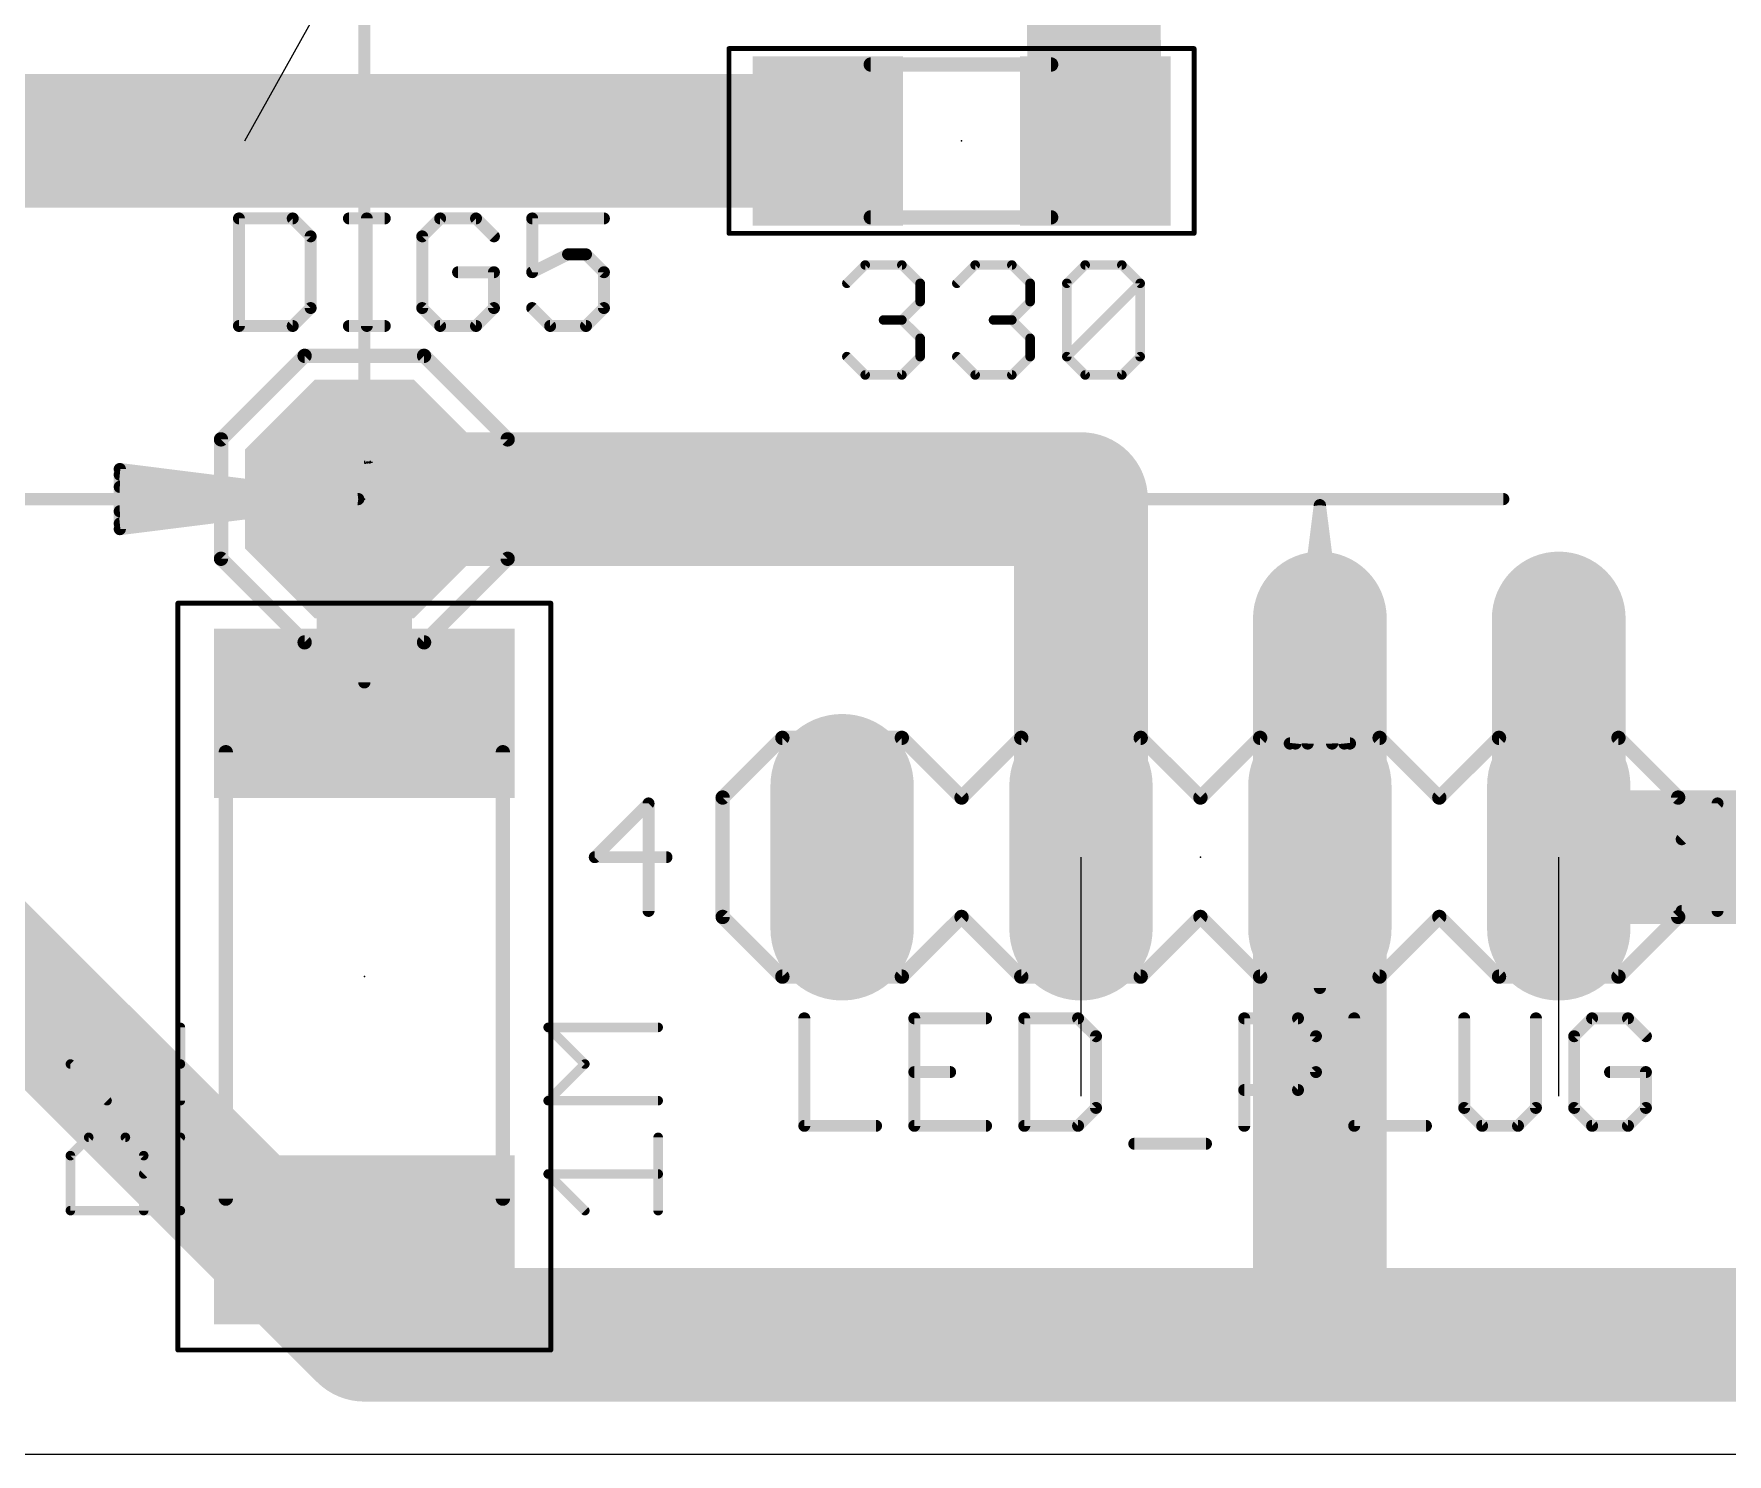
# Model space of a CAD drawing. Extents: x 33.6 to 100.8, y -0.7 to 30.2.
# Drawn here: x 66.34 to 84.34, y 0 to 15.11 of the extents above; entities that cross this region are included whole.
import ezdxf

# ---------------------------------------------------------------- set-up
doc = ezdxf.new("R2010")
doc.units = 0
for name, color, linetype in [('1', 14, 'CONTINUOUS'), ('16', 174, 'CONTINUOUS'), ('17', 94, 'CONTINUOUS'), ('19', 54, 'CONTINUOUS'), ('20', 178, 'CONTINUOUS'), ('21', 250, 'CONTINUOUS'), ('23', 178, 'CONTINUOUS'), ('25', 250, 'CONTINUOUS'), ('27', 250, 'CONTINUOUS'), ('39', 14, 'CONTINUOUS'), ('51', 250, 'CONTINUOUS')]:
    doc.layers.add(name, color=color, linetype=linetype)

# ---------------------------------------------------------------- blocks, each defined once
blk = doc.blocks.new('OCTAGONP')
at = {"const_width": 0.5}
blk.add_lwpolyline([(-0.25, -0.1036), (-0.25, 0.1036), (-0.1036, 0.25), (0.1036, 0.25), (0.25, 0.1036), (0.25, -0.1036), (0.1036, -0.25), (-0.1036, -0.25), (-0.25, -0.1036), (-0.25, 0.1036)], dxfattribs=at)
blk = doc.blocks.new('RECT')
blk.add_solid([(-0.5, -0.5), (0.5, -0.5), (-0.5, 0.5), (0.5, 0.5)])
blk = doc.blocks.new('LONGP100')
at = {"const_width": 1}
blk.add_lwpolyline([(-0.5, 0), (0.5, 0)], dxfattribs=at)
at = {"const_width": 0.5}
for points in [[(-0.5, 0.25, 1), (-0.5, -0.25)], [(0.5, -0.25, 1), (0.5, 0.25)]]:
    blk.add_lwpolyline(points, format="xyb", dxfattribs=at)

msp = doc.modelspace()

# ---------------------------------------------------------------- linework, layer by layer
at = {"layer": '1'}
for points, const_width in [([(77.47, 25.4), (77.622, 13.97)], 1.4224), ([(69.85, 16.51), (69.85, 8.21)], 0.13), ([(64.77, 13.97), (74.778, 13.97)], 1.4224), ([(77.47, 10.16), (69.85, 10.16)], 1.4224), ([(77.47, 6.35), (77.47, 10.16)], 1.4224), ([(69.85, 10.16), (69.85, 7.88)], 1.016), ([(69.785, 10.16), (67.25, 10.4792)], 0.13), ([(67.25, 10.4792), (67.25, 9.8408)], 0.13), ([(69.785, 10.16), (67.25, 10.42)], 0.13), ([(69.785, 10.16), (67.25, 10.29)], 0.13), ([(36.895, 10.16), (69.785, 10.16)], 0.13), ([(67.25, 9.8408), (69.785, 10.16)], 0.13), ([(67.25, 10.03), (69.785, 10.16)], 0.13), ([(67.25, 9.9), (69.785, 10.16)], 0.13), ([(80.01, 6.35), (80.01, 8.89)], 1.4224), ([(82.55, 6.35), (82.55, 8.89)], 1.4224), ([(64.77, 6.35), (69.85, 1.27)], 1.4224), ([(80.01, 6.35), (80.01, 1.27)], 1.4224), ([(85.09, 6.35), (82.55, 6.35)], 1.4224), ([(69.85, 2.28), (69.85, 1.27)], 1.4224), ([(69.85, 1.27), (80.01, 1.27)], 1.4224), ([(80.01, 1.27), (96.52, 1.27)], 1.4224)]:
    msp.add_lwpolyline(points, dxfattribs=dict(at, const_width=const_width))
for points, const_width in [([(74.778, 13.6144, 1), (74.778, 14.3256)], 0.7112), ([(77.2664, 13.9653, 1), (77.9776, 13.9747)], 0.7112), ([(69.85, 10.5156, 1), (69.85, 9.8044)], 0.7112), ([(77.8256, 10.16, 1), (77.1144, 10.16)], 0.7112), ([(77.47, 9.8044, 1), (77.47, 10.5156)], 0.7112), ([(70.104, 10.16, 1), (69.596, 10.16)], 0.508), ([(67.2541, 10.5115, 1), (67.2459, 10.447)], 0.065), ([(67.2825, 10.4792, 1), (67.2175, 10.4792)], 0.065), ([(67.2533, 10.4523, 1), (67.2467, 10.3877)], 0.065), ([(67.2517, 10.3225, 1), (67.2483, 10.2575)], 0.065), ([(67.2483, 10.0625, 1), (67.2517, 9.9975)], 0.065), ([(69.7891, 10.1278, 1), (69.7809, 10.1922)], 0.065), ([(69.7809, 10.1278, 1), (69.7891, 10.1922)], 0.065), ([(69.7883, 10.1277, 1), (69.7817, 10.1923)], 0.065), ([(69.7817, 10.1277, 1), (69.7883, 10.1923)], 0.065), ([(69.7833, 10.1275, 1), (69.7867, 10.1925)], 0.065), ([(69.7867, 10.1275, 1), (69.7833, 10.1925)], 0.065), ([(69.785, 10.1275, 1), (69.785, 10.1925)], 0.065), ([(67.2467, 9.9323, 1), (67.2533, 9.8677)], 0.065), ([(67.2459, 9.873, 1), (67.2541, 9.8085)], 0.065), ([(67.2175, 9.8408, 1), (67.2825, 9.8408)], 0.065), ([(80.3656, 8.89, 1), (79.6544, 8.89)], 0.7112), ([(82.9056, 8.89, 1), (82.1944, 8.89)], 0.7112), ([(69.596, 7.88, 1), (70.104, 7.88)], 0.508), ([(69.8175, 8.21, 1), (69.8825, 8.21)], 0.065), ([(80.3656, 6.35, 1), (79.6544, 6.35)], 0.7112), ([(82.55, 6.7056, 1), (82.55, 5.9944)], 0.7112), ([(77.1144, 6.35, 1), (77.8256, 6.35)], 0.7112), ([(79.6544, 6.35, 1), (80.3656, 6.35)], 0.7112), ([(82.1944, 6.35, 1), (82.9056, 6.35)], 0.7112), ([(70.2056, 2.28, 1), (69.4944, 2.28)], 0.7112), ([(69.85, 1.6256, 1), (69.85, 0.9144)], 0.7112), ([(80.01, 1.6256, 1), (80.01, 0.9144)], 0.7112), ([(80.01, 0.9144, 1), (80.01, 1.6256)], 0.7112), ([(69.5986, 1.0186, 1), (70.1014, 1.5214)], 0.7112), ([(69.4944, 1.27, 1), (70.2056, 1.27)], 0.7112), ([(79.6544, 1.27, 1), (80.3656, 1.27)], 0.7112)]:
    msp.add_lwpolyline(points, format="xyb", dxfattribs=dict(at, const_width=const_width))
at = {"layer": '16', "const_width": 0.13}
for points in [[(36.83, 10.16), (81.96, 10.16)], [(80.01, 10.095), (79.6908, 7.56)], [(80.01, 10.095), (79.75, 7.56)], [(80.01, 10.095), (79.88, 7.56)], [(80.01, 10.095), (80.01, 4.96)], [(80.3292, 7.56), (80.01, 10.095)], [(80.14, 7.56), (80.01, 10.095)], [(80.27, 7.56), (80.01, 10.095)], [(79.6908, 7.56), (80.3292, 7.56)]]:
    msp.add_lwpolyline(points, dxfattribs=at)
at = {"layer": '16', "const_width": 0.065}
for points in [[(80.0425, 10.095, 1), (79.9775, 10.095)], [(80.0422, 10.0991, 1), (79.9778, 10.0909)], [(80.0425, 10.0933, 1), (79.9775, 10.0967)], [(80.0425, 10.0967, 1), (79.9775, 10.0933)], [(80.0423, 10.0983, 1), (79.9777, 10.0917)], [(80.0423, 10.0917, 1), (79.9777, 10.0983)], [(80.0422, 10.0909, 1), (79.9778, 10.0991)], [(81.96, 10.1275, 1), (81.96, 10.1925)], [(79.6585, 7.5641, 1), (79.723, 7.5559)], [(79.6908, 7.5925, 1), (79.6908, 7.5275)], [(79.7177, 7.5633, 1), (79.7823, 7.5567)], [(79.8475, 7.5617, 1), (79.9125, 7.5583)], [(80.1075, 7.5583, 1), (80.1725, 7.5617)], [(80.2377, 7.5567, 1), (80.3023, 7.5633)], [(80.297, 7.5559, 1), (80.3615, 7.5641)], [(80.3292, 7.5275, 1), (80.3292, 7.5925)], [(79.9775, 4.96, 1), (80.0425, 4.96)]]:
    msp.add_lwpolyline(points, format="xyb", dxfattribs=at)
at = {"layer": '19'}
for p, q in [((68.58, 13.97), (74.93, 25.4)), ((77.47, 6.35), (77.47, 3.81)), ((82.55, 3.81), (82.55, 6.35))]:
    msp.add_line(p, q, dxfattribs=at)
at = {"layer": '20'}
msp.add_line((34.29, 0), (100, 0), dxfattribs=at)
at = {"layer": '21'}
for points, const_width in [([(68.326, 10.795), (69.215, 11.684)], 0.1524), ([(69.215, 11.684), (70.485, 11.684)], 0.1524), ([(70.485, 11.684), (71.374, 10.795)], 0.1524), ([(68.326, 10.795), (68.326, 9.525)], 0.1524), ([(71.374, 10.795), (71.374, 9.525)], 0.1524), ([(69.215, 8.636), (68.326, 9.525)], 0.1524), ([(70.485, 8.636), (71.374, 9.525)], 0.1524), ([(70.485, 8.636), (69.215, 8.636)], 0.1524), ([(73.66, 6.985), (74.295, 7.62)], 0.1524), ([(74.295, 7.62), (75.565, 7.62)], 0.1524), ([(76.2, 6.985), (75.565, 7.62)], 0.1524), ([(76.2, 6.985), (76.835, 7.62)], 0.1524), ([(76.835, 7.62), (78.105, 7.62)], 0.1524), ([(78.105, 7.62), (78.74, 6.985)], 0.1524), ([(78.74, 6.985), (79.375, 7.62)], 0.1524), ([(79.375, 7.62), (80.645, 7.62)], 0.1524), ([(80.645, 7.62), (81.28, 6.985)], 0.1524), ([(81.28, 6.985), (81.915, 7.62)], 0.1524), ([(81.915, 7.62), (83.185, 7.62)], 0.1524), ([(83.82, 6.985), (83.185, 7.62)], 0.1524), ([(73.66, 5.715), (73.66, 6.985)], 0.1524), ([(83.82, 5.715), (83.82, 6.985)], 0.1524), ([(72.8721, 6.9225), (72.3001, 6.3505)], 0.127), ([(72.8721, 5.7785), (72.8721, 6.9225)], 0.127), ([(83.8571, 6.5412), (84.2384, 6.9225)], 0.127), ([(84.2384, 6.9225), (84.2384, 5.7785)], 0.127), ([(72.3001, 6.3505), (73.0628, 6.3505)], 0.127), ([(74.295, 5.08), (73.66, 5.715)], 0.1524), ([(75.565, 5.08), (76.2, 5.715)], 0.1524), ([(76.835, 5.08), (76.2, 5.715)], 0.1524), ([(78.74, 5.715), (78.105, 5.08)], 0.1524), ([(79.375, 5.08), (78.74, 5.715)], 0.1524), ([(81.28, 5.715), (80.645, 5.08)], 0.1524), ([(81.915, 5.08), (81.28, 5.715)], 0.1524), ([(83.185, 5.08), (83.82, 5.715)], 0.1524), ([(83.8571, 5.7785), (84.6198, 5.7785)], 0.127), ([(75.565, 5.08), (74.295, 5.08)], 0.1524), ([(78.105, 5.08), (76.835, 5.08)], 0.1524), ([(80.645, 5.08), (79.375, 5.08)], 0.1524), ([(83.185, 5.08), (81.915, 5.08)], 0.1524)]:
    msp.add_lwpolyline(points, dxfattribs=dict(at, const_width=const_width))
for points, const_width in [([(69.215, 11.7221, 1), (69.215, 11.6459)], 0.0762), ([(69.2419, 11.6571, 1), (69.1881, 11.7109)], 0.0762), ([(70.5119, 11.7109, 1), (70.4581, 11.6571)], 0.0762), ([(70.485, 11.6459, 1), (70.485, 11.7221)], 0.0762), ([(68.3641, 10.795, 1), (68.2879, 10.795)], 0.0762), ([(68.2991, 10.8219, 1), (68.3529, 10.7681)], 0.0762), ([(71.4121, 10.795, 1), (71.3359, 10.795)], 0.0762), ([(71.3471, 10.7681, 1), (71.4009, 10.8219)], 0.0762), ([(68.2879, 9.525, 1), (68.3641, 9.525)], 0.0762), ([(68.3529, 9.5519, 1), (68.2991, 9.4981)], 0.0762), ([(71.3359, 9.525, 1), (71.4121, 9.525)], 0.0762), ([(71.4009, 9.4981, 1), (71.3471, 9.5519)], 0.0762), ([(69.215, 8.6741, 1), (69.215, 8.5979)], 0.0762), ([(69.1881, 8.6091, 1), (69.2419, 8.6629)], 0.0762), ([(70.4581, 8.6629, 1), (70.5119, 8.6091)], 0.0762), ([(70.485, 8.5979, 1), (70.485, 8.6741)], 0.0762), ([(74.295, 7.6581, 1), (74.295, 7.5819)], 0.0762), ([(74.3219, 7.5931, 1), (74.2681, 7.6469)], 0.0762), ([(75.5919, 7.6469, 1), (75.5381, 7.5931)], 0.0762), ([(75.565, 7.5819, 1), (75.565, 7.6581)], 0.0762), ([(76.835, 7.6581, 1), (76.835, 7.5819)], 0.0762), ([(76.8619, 7.5931, 1), (76.8081, 7.6469)], 0.0762), ([(78.1319, 7.6469, 1), (78.0781, 7.5931)], 0.0762), ([(78.105, 7.5819, 1), (78.105, 7.6581)], 0.0762), ([(79.375, 7.6581, 1), (79.375, 7.5819)], 0.0762), ([(79.4019, 7.5931, 1), (79.3481, 7.6469)], 0.0762), ([(80.6719, 7.6469, 1), (80.6181, 7.5931)], 0.0762), ([(80.645, 7.5819, 1), (80.645, 7.6581)], 0.0762), ([(81.915, 7.6581, 1), (81.915, 7.5819)], 0.0762), ([(81.9419, 7.5931, 1), (81.8881, 7.6469)], 0.0762), ([(83.2119, 7.6469, 1), (83.1581, 7.5931)], 0.0762), ([(83.185, 7.5819, 1), (83.185, 7.6581)], 0.0762), ([(73.6981, 6.985, 1), (73.6219, 6.985)], 0.0762), ([(73.6331, 7.0119, 1), (73.6869, 6.9581)], 0.0762), ([(76.1731, 7.0119, 1), (76.2269, 6.9581)], 0.0762), ([(76.1731, 6.9581, 1), (76.2269, 7.0119)], 0.0762), ([(78.7131, 7.0119, 1), (78.7669, 6.9581)], 0.0762), ([(78.7131, 6.9581, 1), (78.7669, 7.0119)], 0.0762), ([(81.2531, 7.0119, 1), (81.3069, 6.9581)], 0.0762), ([(81.2531, 6.9581, 1), (81.3069, 7.0119)], 0.0762), ([(83.8581, 6.985, 1), (83.7819, 6.985)], 0.0762), ([(83.7931, 6.9581, 1), (83.8469, 7.0119)], 0.0762), ([(72.9038, 6.9225, 1), (72.8403, 6.9225)], 0.0635), ([(72.8945, 6.9, 1), (72.8496, 6.9449)], 0.0635), ([(84.2702, 6.9225, 1), (84.2067, 6.9225)], 0.0635), ([(84.2609, 6.9, 1), (84.216, 6.9449)], 0.0635), ([(83.8347, 6.5636, 1), (83.8796, 6.5187)], 0.0635), ([(72.3001, 6.3822, 1), (72.3001, 6.3187)], 0.0635), ([(72.2777, 6.3729, 1), (72.3226, 6.328)], 0.0635), ([(73.0628, 6.3187, 1), (73.0628, 6.3822)], 0.0635), ([(72.8403, 5.7785, 1), (72.9038, 5.7785)], 0.0635), ([(73.6869, 5.7419, 1), (73.6331, 5.6881)], 0.0762), ([(76.2269, 5.7419, 1), (76.1731, 5.6881)], 0.0762), ([(76.2269, 5.6881, 1), (76.1731, 5.7419)], 0.0762), ([(78.7669, 5.7419, 1), (78.7131, 5.6881)], 0.0762), ([(78.7669, 5.6881, 1), (78.7131, 5.7419)], 0.0762), ([(81.3069, 5.7419, 1), (81.2531, 5.6881)], 0.0762), ([(81.3069, 5.6881, 1), (81.2531, 5.7419)], 0.0762), ([(83.8469, 5.6881, 1), (83.7931, 5.7419)], 0.0762), ([(83.8571, 5.8102, 1), (83.8571, 5.7468)], 0.0635), ([(84.2067, 5.7785, 1), (84.2702, 5.7785)], 0.0635), ([(73.6219, 5.715, 1), (73.6981, 5.715)], 0.0762), ([(83.7819, 5.715, 1), (83.8581, 5.715)], 0.0762), ([(74.295, 5.1181, 1), (74.295, 5.0419)], 0.0762), ([(74.2681, 5.0531, 1), (74.3219, 5.1069)], 0.0762), ([(75.5381, 5.1069, 1), (75.5919, 5.0531)], 0.0762), ([(75.565, 5.0419, 1), (75.565, 5.1181)], 0.0762), ([(76.835, 5.1181, 1), (76.835, 5.0419)], 0.0762), ([(76.8081, 5.0531, 1), (76.8619, 5.1069)], 0.0762), ([(78.0781, 5.1069, 1), (78.1319, 5.0531)], 0.0762), ([(78.105, 5.0419, 1), (78.105, 5.1181)], 0.0762), ([(79.375, 5.1181, 1), (79.375, 5.0419)], 0.0762), ([(79.3481, 5.0531, 1), (79.4019, 5.1069)], 0.0762), ([(80.6181, 5.1069, 1), (80.6719, 5.0531)], 0.0762), ([(80.645, 5.0419, 1), (80.645, 5.1181)], 0.0762), ([(81.915, 5.1181, 1), (81.915, 5.0419)], 0.0762), ([(81.8881, 5.0531, 1), (81.9419, 5.1069)], 0.0762), ([(83.1581, 5.1069, 1), (83.2119, 5.0531)], 0.0762), ([(83.185, 5.0419, 1), (83.185, 5.1181)], 0.0762)]:
    msp.add_lwpolyline(points, format="xyb", dxfattribs=dict(at, const_width=const_width))
at = {"layer": '23'}
for p in [(76.2, 13.97), (69.85, 10.16), (78.74, 6.35), (69.85, 5.08)]:
    msp.add_point(p, dxfattribs=at)
at = {"layer": '25'}
for points, const_width in [([(68.5165, 13.1455), (68.5165, 12.0015)], 0.127), ([(69.0885, 13.1455), (68.5165, 13.1455)], 0.127), ([(69.2792, 12.9548), (69.0885, 13.1455)], 0.127), ([(69.6859, 13.1455), (70.0672, 13.1455)], 0.127), ([(69.8766, 12.0015), (69.8766, 13.1455)], 0.127), ([(70.6562, 13.1455), (70.4655, 12.9548)], 0.127), ([(71.0375, 13.1455), (70.6562, 13.1455)], 0.127), ([(71.2281, 12.9548), (71.0375, 13.1455)], 0.127), ([(72.3975, 13.1455), (71.6349, 13.1455)], 0.127), ([(71.6349, 13.1455), (71.6349, 12.5735)], 0.127), ([(69.2792, 12.1922), (69.2792, 12.9548)], 0.127), ([(70.4655, 12.9548), (70.4655, 12.1922)], 0.127), ([(71.6349, 12.5735), (72.0162, 12.7642)], 0.127), ([(72.0162, 12.7642), (72.2069, 12.7642)], 0.127), ([(72.2069, 12.7642), (72.3975, 12.5735)], 0.127), ([(71.2281, 12.5735), (70.8468, 12.5735)], 0.127), ([(71.2281, 12.1922), (71.2281, 12.5735)], 0.127), ([(72.3975, 12.5735), (72.3975, 12.1922)], 0.127), ([(69.0885, 12.0015), (69.2792, 12.1922)], 0.127), ([(70.4655, 12.1922), (70.6562, 12.0015)], 0.127), ([(71.0375, 12.0015), (71.2281, 12.1922)], 0.127), ([(71.8256, 12.0015), (71.6349, 12.1922)], 0.127), ([(72.3975, 12.1922), (72.2069, 12.0015)], 0.127), ([(68.5165, 12.0015), (69.0885, 12.0015)], 0.127), ([(69.6859, 12.0015), (70.0672, 12.0015)], 0.127), ([(70.6562, 12.0015), (71.0375, 12.0015)], 0.127), ([(72.2069, 12.0015), (71.8256, 12.0015)], 0.127), ([(74.5283, 4.6365), (74.5283, 3.4925)], 0.127), ([(76.4604, 4.6365), (75.6977, 4.6365)], 0.127), ([(75.6977, 4.6365), (75.6977, 3.4925)], 0.127), ([(76.8671, 4.6365), (76.8671, 3.4925)], 0.127), ([(77.4391, 4.6365), (76.8671, 4.6365)], 0.127), ([(77.6298, 4.4458), (77.4391, 4.6365)], 0.127), ([(79.2059, 3.4925), (79.2059, 4.6365)], 0.127), ([(79.2059, 4.6365), (79.7779, 4.6365)], 0.127), ([(79.7779, 4.6365), (79.9685, 4.4458)], 0.127), ([(80.3753, 4.6365), (80.3753, 3.4925)], 0.127), ([(81.5447, 4.6365), (81.5447, 3.6832)], 0.127), ([(82.3073, 3.6832), (82.3073, 4.6365)], 0.127), ([(82.9047, 4.6365), (82.7141, 4.4458)], 0.127), ([(83.2861, 4.6365), (82.9047, 4.6365)], 0.127), ([(83.4767, 4.4458), (83.2861, 4.6365)], 0.127), ([(67.8942, 3.7602), (67.8942, 4.5398)], 0.1016), ([(77.6298, 3.6832), (77.6298, 4.4458)], 0.127), ([(79.9685, 4.4458), (79.9685, 4.0645)], 0.127), ([(82.7141, 4.4458), (82.7141, 3.6832)], 0.127), ([(67.1146, 3.7602), (66.7248, 4.15)], 0.1016), ([(66.7248, 4.15), (67.8942, 4.15)], 0.1016), ([(75.6977, 4.0645), (76.079, 4.0645)], 0.127), ([(79.9685, 4.0645), (79.7779, 3.8738)], 0.127), ([(83.4767, 4.0645), (83.0954, 4.0645)], 0.127), ([(83.4767, 3.6832), (83.4767, 4.0645)], 0.127), ([(79.7779, 3.8738), (79.2059, 3.8738)], 0.127), ([(77.4391, 3.4925), (77.6298, 3.6832)], 0.127), ([(81.5447, 3.6832), (81.7353, 3.4925)], 0.127), ([(82.1167, 3.4925), (82.3073, 3.6832)], 0.127), ([(82.7141, 3.6832), (82.9047, 3.4925)], 0.127), ([(83.2861, 3.4925), (83.4767, 3.6832)], 0.127), ([(66.7248, 3.1755), (66.9197, 3.3704)], 0.1016), ([(66.9197, 3.3704), (67.3095, 3.3704)], 0.1016), ([(67.3095, 3.3704), (67.5044, 3.1755)], 0.1016), ([(67.5044, 2.9806), (67.8942, 3.3704)], 0.1016), ([(74.5283, 3.4925), (75.291, 3.4925)], 0.127), ([(75.6977, 3.4925), (76.4604, 3.4925)], 0.127), ([(76.8671, 3.4925), (77.4391, 3.4925)], 0.127), ([(80.3753, 3.4925), (81.1379, 3.4925)], 0.127), ([(81.7353, 3.4925), (82.1167, 3.4925)], 0.127), ([(82.9047, 3.4925), (83.2861, 3.4925)], 0.127), ([(78.0365, 3.3018), (78.7991, 3.3018)], 0.127), ([(66.7248, 2.5908), (66.7248, 3.1755)], 0.1016), ([(67.5044, 3.1755), (67.5044, 2.5908)], 0.1016), ([(67.8942, 2.5908), (66.7248, 2.5908)], 0.1016)]:
    msp.add_lwpolyline(points, dxfattribs=dict(at, const_width=const_width))
for points, const_width in [([(68.5165, 13.1772, 1), (68.5165, 13.1137)], 0.0635), ([(68.5483, 13.1455, 1), (68.4848, 13.1455)], 0.0635), ([(69.1109, 13.1679, 1), (69.066, 13.123)], 0.0635), ([(69.0885, 13.1137, 1), (69.0885, 13.1772)], 0.0635), ([(69.6859, 13.1772, 1), (69.6859, 13.1137)], 0.0635), ([(69.9083, 13.1455, 1), (69.8448, 13.1455)], 0.0635), ([(70.0672, 13.1137, 1), (70.0672, 13.1772)], 0.0635), ([(70.6562, 13.1772, 1), (70.6562, 13.1137)], 0.0635), ([(70.6786, 13.123, 1), (70.6337, 13.1679)], 0.0635), ([(71.0599, 13.1679, 1), (71.015, 13.123)], 0.0635), ([(71.0375, 13.1137, 1), (71.0375, 13.1772)], 0.0635), ([(71.6666, 13.1455, 1), (71.6031, 13.1455)], 0.0635), ([(71.6349, 13.1772, 1), (71.6349, 13.1137)], 0.0635), ([(72.3975, 13.1137, 1), (72.3975, 13.1772)], 0.0635), ([(69.3109, 12.9548, 1), (69.2474, 12.9548)], 0.0635), ([(69.2567, 12.9324, 1), (69.3016, 12.9773)], 0.0635), ([(70.4972, 12.9548, 1), (70.4337, 12.9548)], 0.0635), ([(70.443, 12.9773, 1), (70.4879, 12.9324)], 0.0635), ([(71.2057, 12.9324, 1), (71.2506, 12.9773)], 0.0635), ([(72.0162, 12.7959, 1), (72.0162, 12.7324)], 0.0635), ([(72.0304, 12.7358, 1), (72.002, 12.7925)], 0.0635), ([(72.2293, 12.7866, 1), (72.1844, 12.7417)], 0.0635), ([(72.2069, 12.7324, 1), (72.2069, 12.7959)], 0.0635), ([(70.8468, 12.6052, 1), (70.8468, 12.5417)], 0.0635), ([(71.2599, 12.5735, 1), (71.1964, 12.5735)], 0.0635), ([(71.2281, 12.5417, 1), (71.2281, 12.6052)], 0.0635), ([(71.6031, 12.5735, 1), (71.6666, 12.5735)], 0.0635), ([(71.6207, 12.6019, 1), (71.6491, 12.5451)], 0.0635), ([(72.4293, 12.5735, 1), (72.3658, 12.5735)], 0.0635), ([(72.3751, 12.551, 1), (72.42, 12.5959)], 0.0635), ([(69.3016, 12.1697, 1), (69.2567, 12.2146)], 0.0635), ([(70.4879, 12.2146, 1), (70.443, 12.1697)], 0.0635), ([(71.2506, 12.1697, 1), (71.2057, 12.2146)], 0.0635), ([(71.6573, 12.2146, 1), (71.6124, 12.1697)], 0.0635), ([(72.42, 12.1697, 1), (72.3751, 12.2146)], 0.0635), ([(68.5165, 12.0333, 1), (68.5165, 11.9697)], 0.0635), ([(69.0885, 11.9697, 1), (69.0885, 12.0333)], 0.0635), ([(69.2474, 12.1922, 1), (69.3109, 12.1922)], 0.0635), ([(69.6859, 12.0333, 1), (69.6859, 11.9697)], 0.0635), ([(70.0672, 11.9697, 1), (70.0672, 12.0333)], 0.0635), ([(70.4337, 12.1922, 1), (70.4972, 12.1922)], 0.0635), ([(70.6562, 12.0333, 1), (70.6562, 11.9697)], 0.0635), ([(71.0375, 11.9697, 1), (71.0375, 12.0333)], 0.0635), ([(71.1964, 12.1922, 1), (71.2599, 12.1922)], 0.0635), ([(71.8256, 12.0333, 1), (71.8256, 11.9697)], 0.0635), ([(72.2069, 11.9697, 1), (72.2069, 12.0333)], 0.0635), ([(72.3658, 12.1922, 1), (72.4293, 12.1922)], 0.0635), ([(68.4848, 12.0015, 1), (68.5483, 12.0015)], 0.0635), ([(69.066, 12.024, 1), (69.1109, 11.979)], 0.0635), ([(69.8448, 12.0015, 1), (69.9083, 12.0015)], 0.0635), ([(70.6337, 11.979, 1), (70.6786, 12.024)], 0.0635), ([(71.015, 12.024, 1), (71.0599, 11.979)], 0.0635), ([(71.8031, 11.979, 1), (71.848, 12.024)], 0.0635), ([(72.1844, 12.024, 1), (72.2293, 11.979)], 0.0635), ([(74.5601, 4.6365, 1), (74.4966, 4.6365)], 0.0635), ([(75.7295, 4.6365, 1), (75.666, 4.6365)], 0.0635), ([(75.6977, 4.6682, 1), (75.6977, 4.6047)], 0.0635), ([(76.4604, 4.6047, 1), (76.4604, 4.6682)], 0.0635), ([(76.8671, 4.6682, 1), (76.8671, 4.6047)], 0.0635), ([(76.8989, 4.6365, 1), (76.8354, 4.6365)], 0.0635), ([(77.4615, 4.6589, 1), (77.4166, 4.614)], 0.0635), ([(77.4391, 4.6047, 1), (77.4391, 4.6682)], 0.0635), ([(79.2376, 4.6365, 1), (79.1741, 4.6365)], 0.0635), ([(79.2059, 4.6682, 1), (79.2059, 4.6047)], 0.0635), ([(79.8003, 4.6589, 1), (79.7554, 4.614)], 0.0635), ([(79.7779, 4.6047, 1), (79.7779, 4.6682)], 0.0635), ([(80.407, 4.6365, 1), (80.3435, 4.6365)], 0.0635), ([(81.5764, 4.6365, 1), (81.5129, 4.6365)], 0.0635), ([(82.3391, 4.6365, 1), (82.2756, 4.6365)], 0.0635), ([(82.9047, 4.6682, 1), (82.9047, 4.6047)], 0.0635), ([(82.9272, 4.614, 1), (82.8823, 4.6589)], 0.0635), ([(83.3085, 4.6589, 1), (83.2636, 4.614)], 0.0635), ([(83.2861, 4.6047, 1), (83.2861, 4.6682)], 0.0635), ([(67.9196, 4.5398, 1), (67.8688, 4.5398)], 0.0508), ([(77.6615, 4.4458, 1), (77.598, 4.4458)], 0.0635), ([(80.0003, 4.4458, 1), (79.9368, 4.4458)], 0.0635), ([(82.7458, 4.4458, 1), (82.6823, 4.4458)], 0.0635), ([(77.6073, 4.4234, 1), (77.6522, 4.4683)], 0.0635), ([(79.9461, 4.4234, 1), (79.991, 4.4683)], 0.0635), ([(82.6916, 4.4683, 1), (82.7365, 4.4234)], 0.0635), ([(83.4543, 4.4234, 1), (83.4992, 4.4683)], 0.0635), ([(66.7428, 4.168, 1), (66.7068, 4.132)], 0.0508), ([(66.7248, 4.1754, 1), (66.7248, 4.1246)], 0.0508), ([(67.8942, 4.1246, 1), (67.8942, 4.1754)], 0.0508), ([(75.6977, 4.0962, 1), (75.6977, 4.0327)], 0.0635), ([(76.079, 4.0327, 1), (76.079, 4.0962)], 0.0635), ([(79.9368, 4.0645, 1), (80.0003, 4.0645)], 0.0635), ([(79.991, 4.042, 1), (79.9461, 4.0869)], 0.0635), ([(83.0954, 4.0962, 1), (83.0954, 4.0327)], 0.0635), ([(83.5085, 4.0645, 1), (83.445, 4.0645)], 0.0635), ([(83.4767, 4.0327, 1), (83.4767, 4.0962)], 0.0635), ([(67.0966, 3.7422, 1), (67.1326, 3.7782)], 0.0508), ([(67.8688, 3.7602, 1), (67.9196, 3.7602)], 0.0508), ([(79.2059, 3.9056, 1), (79.2059, 3.8421)], 0.0635), ([(79.7554, 3.8963, 1), (79.8003, 3.8514)], 0.0635), ([(79.7779, 3.8421, 1), (79.7779, 3.9056)], 0.0635), ([(77.598, 3.6832, 1), (77.6615, 3.6832)], 0.0635), ([(77.6522, 3.6607, 1), (77.6073, 3.7056)], 0.0635), ([(81.5129, 3.6832, 1), (81.5764, 3.6832)], 0.0635), ([(81.5671, 3.7056, 1), (81.5222, 3.6607)], 0.0635), ([(82.2756, 3.6832, 1), (82.3391, 3.6832)], 0.0635), ([(82.3298, 3.6607, 1), (82.2849, 3.7056)], 0.0635), ([(82.6823, 3.6832, 1), (82.7458, 3.6832)], 0.0635), ([(82.7365, 3.7056, 1), (82.6916, 3.6607)], 0.0635), ([(83.445, 3.6832, 1), (83.5085, 3.6832)], 0.0635), ([(83.4992, 3.6607, 1), (83.4543, 3.7056)], 0.0635), ([(66.9197, 3.3958, 1), (66.9197, 3.345)], 0.0508), ([(66.9377, 3.3524, 1), (66.9017, 3.3884)], 0.0508), ([(67.3275, 3.3884, 1), (67.2915, 3.3524)], 0.0508), ([(67.3095, 3.345, 1), (67.3095, 3.3958)], 0.0508), ([(67.9122, 3.3524, 1), (67.8762, 3.3884)], 0.0508), ([(74.5283, 3.5243, 1), (74.5283, 3.4607)], 0.0635), ([(74.4966, 3.4925, 1), (74.5601, 3.4925)], 0.0635), ([(75.291, 3.4607, 1), (75.291, 3.5243)], 0.0635), ([(75.6977, 3.5243, 1), (75.6977, 3.4607)], 0.0635), ([(75.666, 3.4925, 1), (75.7295, 3.4925)], 0.0635), ([(76.4604, 3.4607, 1), (76.4604, 3.5243)], 0.0635), ([(76.8671, 3.5243, 1), (76.8671, 3.4607)], 0.0635), ([(76.8354, 3.4925, 1), (76.8989, 3.4925)], 0.0635), ([(77.4166, 3.515, 1), (77.4615, 3.47)], 0.0635), ([(77.4391, 3.4607, 1), (77.4391, 3.5243)], 0.0635), ([(79.1741, 3.4925, 1), (79.2376, 3.4925)], 0.0635), ([(80.3753, 3.5243, 1), (80.3753, 3.4607)], 0.0635), ([(80.3435, 3.4925, 1), (80.407, 3.4925)], 0.0635), ([(81.1379, 3.4607, 1), (81.1379, 3.5243)], 0.0635), ([(81.7353, 3.5243, 1), (81.7353, 3.4607)], 0.0635), ([(81.7129, 3.47, 1), (81.7578, 3.515)], 0.0635), ([(82.0942, 3.515, 1), (82.1391, 3.47)], 0.0635), ([(82.1167, 3.4607, 1), (82.1167, 3.5243)], 0.0635), ([(82.9047, 3.5243, 1), (82.9047, 3.4607)], 0.0635), ([(82.8823, 3.47, 1), (82.9272, 3.515)], 0.0635), ([(83.2636, 3.515, 1), (83.3085, 3.47)], 0.0635), ([(83.2861, 3.4607, 1), (83.2861, 3.5243)], 0.0635), ([(78.0365, 3.3336, 1), (78.0365, 3.2701)], 0.0635), ([(78.7991, 3.2701, 1), (78.7991, 3.3336)], 0.0635), ([(66.7068, 3.1935, 1), (66.7428, 3.1575)], 0.0508), ([(66.7502, 3.1755, 1), (66.6994, 3.1755)], 0.0508), ([(67.5298, 3.1755, 1), (67.479, 3.1755)], 0.0508), ([(67.4864, 3.1575, 1), (67.5224, 3.1935)], 0.0508), ([(67.4864, 2.9986, 1), (67.5224, 2.9626)], 0.0508), ([(66.7248, 2.6162, 1), (66.7248, 2.5654)], 0.0508), ([(66.6994, 2.5908, 1), (66.7502, 2.5908)], 0.0508), ([(67.479, 2.5908, 1), (67.5298, 2.5908)], 0.0508), ([(67.8942, 2.5654, 1), (67.8942, 2.6162)], 0.0508)]:
    msp.add_lwpolyline(points, format="xyb", dxfattribs=dict(at, const_width=const_width))
at = {"layer": '27'}
for p, q in [((69.85, 10.5664), (69.85, 10.541)), ((69.85, 10.541), (69.8669, 10.541)), ((69.8734, 10.5537), (69.8776, 10.5579)), ((69.8734, 10.5452), (69.8734, 10.5537)), ((69.8903, 10.5495), (69.8734, 10.5495)), ((69.8776, 10.541), (69.8734, 10.5452)), ((69.8776, 10.5579), (69.8861, 10.5579)), ((69.8861, 10.541), (69.8776, 10.541)), ((69.8861, 10.5579), (69.8903, 10.5537)), ((69.8903, 10.5537), (69.8903, 10.5495)), ((69.8968, 10.5537), (69.901, 10.5579)), ((69.8968, 10.5452), (69.8968, 10.5537)), ((69.901, 10.541), (69.8968, 10.5452)), ((69.901, 10.5579), (69.9137, 10.5579)), ((69.9137, 10.541), (69.901, 10.541)), ((69.9137, 10.5664), (69.9137, 10.541)), ((69.9202, 10.5537), (69.9371, 10.5537))]:
    msp.add_line(p, q, dxfattribs=at)
at = {"layer": '27', "const_width": 0.1016}
for points in [[(74.9808, 12.4553), (75.1757, 12.6502)], [(75.1757, 12.6502), (75.5655, 12.6502)], [(75.5655, 12.6502), (75.7604, 12.4553)], [(76.1502, 12.4553), (76.3451, 12.6502)], [(76.3451, 12.6502), (76.7349, 12.6502)], [(76.7349, 12.6502), (76.9298, 12.4553)], [(77.3196, 12.4553), (77.5145, 12.6502)], [(77.5145, 12.6502), (77.9043, 12.6502)], [(77.9043, 12.6502), (78.0992, 12.4553)], [(75.7604, 12.4553), (75.7604, 12.2604)], [(76.9298, 12.4553), (76.9298, 12.2604)], [(77.3196, 11.6757), (77.3196, 12.4553)], [(77.3196, 11.6757), (78.0992, 12.4553)], [(78.0992, 12.4553), (78.0992, 11.6757)], [(75.7604, 12.2604), (75.5655, 12.0655)], [(76.9298, 12.2604), (76.7349, 12.0655)], [(75.5655, 12.0655), (75.3706, 12.0655)], [(75.5655, 12.0655), (75.7604, 11.8706)], [(76.7349, 12.0655), (76.54, 12.0655)], [(76.7349, 12.0655), (76.9298, 11.8706)], [(75.7604, 11.8706), (75.7604, 11.6757)], [(76.9298, 11.8706), (76.9298, 11.6757)], [(75.1757, 11.4808), (74.9808, 11.6757)], [(75.7604, 11.6757), (75.5655, 11.4808)], [(76.3451, 11.4808), (76.1502, 11.6757)], [(76.9298, 11.6757), (76.7349, 11.4808)], [(77.5145, 11.4808), (77.3196, 11.6757)], [(78.0992, 11.6757), (77.9043, 11.4808)], [(75.5655, 11.4808), (75.1757, 11.4808)], [(76.7349, 11.4808), (76.3451, 11.4808)], [(77.9043, 11.4808), (77.5145, 11.4808)], [(72.1946, 4.15), (71.8048, 4.5398)], [(71.8048, 4.5398), (72.9742, 4.5398)], [(71.8048, 3.7602), (72.1946, 4.15)], [(72.9742, 3.7602), (71.8048, 3.7602)], [(72.9742, 2.5908), (72.9742, 3.3704)], [(72.1946, 2.5908), (71.8048, 2.9806)], [(71.8048, 2.9806), (72.9742, 2.9806)]]:
    msp.add_lwpolyline(points, dxfattribs=at)
at = {"layer": '27', "const_width": 0.0508}
for points in [[(75.1757, 12.6756, 1), (75.1757, 12.6248)], [(75.1937, 12.6322, 1), (75.1577, 12.6682)], [(75.5835, 12.6682, 1), (75.5475, 12.6322)], [(75.5655, 12.6248, 1), (75.5655, 12.6756)], [(76.3451, 12.6756, 1), (76.3451, 12.6248)], [(76.3631, 12.6322, 1), (76.3271, 12.6682)], [(76.7529, 12.6682, 1), (76.7169, 12.6322)], [(76.7349, 12.6248, 1), (76.7349, 12.6756)], [(77.5145, 12.6756, 1), (77.5145, 12.6248)], [(77.5325, 12.6322, 1), (77.4965, 12.6682)], [(77.9223, 12.6682, 1), (77.8863, 12.6322)], [(77.9043, 12.6248, 1), (77.9043, 12.6756)], [(74.9628, 12.4733, 1), (74.9988, 12.4373)], [(75.7858, 12.4553, 1), (75.735, 12.4553)], [(75.7424, 12.4373, 1), (75.7784, 12.4733)], [(76.1322, 12.4733, 1), (76.1682, 12.4373)], [(76.9552, 12.4553, 1), (76.9044, 12.4553)], [(76.9118, 12.4373, 1), (76.9478, 12.4733)], [(77.3016, 12.4733, 1), (77.3376, 12.4373)], [(77.345, 12.4553, 1), (77.2942, 12.4553)], [(78.1246, 12.4553, 1), (78.0738, 12.4553)], [(78.1172, 12.4373, 1), (78.0812, 12.4733)], [(78.0812, 12.4373, 1), (78.1172, 12.4733)], [(75.735, 12.2604, 1), (75.7858, 12.2604)], [(75.7784, 12.2424, 1), (75.7424, 12.2784)], [(76.9044, 12.2604, 1), (76.9552, 12.2604)], [(76.9478, 12.2424, 1), (76.9118, 12.2784)], [(75.3706, 12.0909, 1), (75.3706, 12.0401)], [(75.5835, 12.0835, 1), (75.5475, 12.0475)], [(75.5475, 12.0835, 1), (75.5835, 12.0475)], [(75.5655, 12.0401, 1), (75.5655, 12.0909)], [(76.54, 12.0909, 1), (76.54, 12.0401)], [(76.7529, 12.0835, 1), (76.7169, 12.0475)], [(76.7169, 12.0835, 1), (76.7529, 12.0475)], [(76.7349, 12.0401, 1), (76.7349, 12.0909)], [(75.7858, 11.8706, 1), (75.735, 11.8706)], [(75.7424, 11.8526, 1), (75.7784, 11.8886)], [(76.9552, 11.8706, 1), (76.9044, 11.8706)], [(76.9118, 11.8526, 1), (76.9478, 11.8886)], [(74.9988, 11.6937, 1), (74.9628, 11.6577)], [(75.7784, 11.6577, 1), (75.7424, 11.6937)], [(76.1682, 11.6937, 1), (76.1322, 11.6577)], [(76.9478, 11.6577, 1), (76.9118, 11.6937)], [(77.3376, 11.6937, 1), (77.3016, 11.6577)], [(77.3016, 11.6937, 1), (77.3376, 11.6577)], [(78.1172, 11.6577, 1), (78.0812, 11.6937)], [(75.1757, 11.5062, 1), (75.1757, 11.4554)], [(75.1577, 11.4628, 1), (75.1937, 11.4988)], [(75.5475, 11.4988, 1), (75.5835, 11.4628)], [(75.5655, 11.4554, 1), (75.5655, 11.5062)], [(75.735, 11.6757, 1), (75.7858, 11.6757)], [(76.3451, 11.5062, 1), (76.3451, 11.4554)], [(76.3271, 11.4628, 1), (76.3631, 11.4988)], [(76.7169, 11.4988, 1), (76.7529, 11.4628)], [(76.7349, 11.4554, 1), (76.7349, 11.5062)], [(76.9044, 11.6757, 1), (76.9552, 11.6757)], [(77.2942, 11.6757, 1), (77.345, 11.6757)], [(77.5145, 11.5062, 1), (77.5145, 11.4554)], [(77.4965, 11.4628, 1), (77.5325, 11.4988)], [(77.8863, 11.4988, 1), (77.9223, 11.4628)], [(77.9043, 11.4554, 1), (77.9043, 11.5062)], [(78.0738, 11.6757, 1), (78.1246, 11.6757)], [(71.8228, 4.5578, 1), (71.7868, 4.5218)], [(71.8048, 4.5652, 1), (71.8048, 4.5144)], [(72.9742, 4.5144, 1), (72.9742, 4.5652)], [(72.2126, 4.132, 1), (72.1766, 4.168)], [(72.1766, 4.132, 1), (72.2126, 4.168)], [(71.7868, 3.7782, 1), (71.8228, 3.7422)], [(71.8048, 3.7856, 1), (71.8048, 3.7348)], [(72.9742, 3.7348, 1), (72.9742, 3.7856)], [(72.9996, 3.3704, 1), (72.9488, 3.3704)], [(71.8228, 2.9986, 1), (71.7868, 2.9626)], [(71.8048, 3.006, 1), (71.8048, 2.9552)], [(72.9742, 2.9552, 1), (72.9742, 3.006)], [(72.1766, 2.5728, 1), (72.2126, 2.6088)], [(72.9488, 2.5908, 1), (72.9996, 2.5908)]]:
    msp.add_lwpolyline(points, format="xyb", dxfattribs=at)
at = {"layer": '39', "const_width": 0.0508}
for points in [[(73.727, 14.953), (78.673, 14.953)], [(73.727, 12.987), (73.727, 14.953)], [(78.673, 14.953), (78.673, 12.987)], [(78.673, 12.987), (73.727, 12.987)], [(67.867, 1.107), (67.867, 9.053)], [(67.867, 9.053), (71.833, 9.053)], [(71.833, 9.053), (71.833, 1.107)], [(71.833, 1.107), (67.867, 1.107)]]:
    msp.add_lwpolyline(points, dxfattribs=at)
at = {"layer": '39', "const_width": 0.0254}
for points in [[(73.727, 14.9657, 1), (73.727, 14.9403)], [(73.7397, 14.953, 1), (73.7143, 14.953)], [(78.6857, 14.953, 1), (78.6603, 14.953)], [(78.673, 14.9403, 1), (78.673, 14.9657)], [(73.727, 12.9997, 1), (73.727, 12.9743)], [(73.7143, 12.987, 1), (73.7397, 12.987)], [(78.6603, 12.987, 1), (78.6857, 12.987)], [(78.673, 12.9743, 1), (78.673, 12.9997)], [(67.8797, 9.053, 1), (67.8543, 9.053)], [(67.867, 9.0657, 1), (67.867, 9.0403)], [(71.8457, 9.053, 1), (71.8203, 9.053)], [(71.833, 9.0403, 1), (71.833, 9.0657)], [(67.867, 1.1197, 1), (67.867, 1.0943)], [(67.8543, 1.107, 1), (67.8797, 1.107)], [(71.8203, 1.107, 1), (71.8457, 1.107)], [(71.833, 1.0943, 1), (71.833, 1.1197)]]:
    msp.add_lwpolyline(points, format="xyb", dxfattribs=at)
at = {"layer": '51', "const_width": 0.1524}
for points in [[(77.1525, 14.7828), (75.2348, 14.7828)], [(77.1525, 13.1572), (75.2348, 13.1572)], [(68.377, 2.718), (68.377, 7.467)], [(71.323, 2.718), (71.323, 7.467)]]:
    msp.add_lwpolyline(points, dxfattribs=at)
at = {"layer": '51'}
for points, const_width in [([(75.2348, 14.8209, 1), (75.2348, 14.7447)], 0.0762), ([(77.1525, 14.7447, 1), (77.1525, 14.8209)], 0.0762), ([(75.2348, 13.1953, 1), (75.2348, 13.1191)], 0.0762), ([(77.1525, 13.1191, 1), (77.1525, 13.1953)], 0.0762), ([(69.85, 9.398, 1), (69.85, 10.922, 1), (69.85, 9.398)], 0.1524), ([(69.85, 9.779, 1), (69.85, 10.541, 1), (69.85, 9.779)], 0.254), ([(68.4151, 7.467, 1), (68.3389, 7.467)], 0.0762), ([(71.3611, 7.467, 1), (71.2849, 7.467)], 0.0762), ([(68.3389, 2.718, 1), (68.4151, 2.718)], 0.0762), ([(71.2849, 2.718, 1), (71.3611, 2.718)], 0.0762)]:
    msp.add_lwpolyline(points, format="xyb", dxfattribs=dict(at, const_width=const_width))

# ---------------------------------------------------------------- block references
at = {"layer": '1', "xscale": 1.6, "yscale": 1.803}
for p in [(74.778, 13.97), (77.622, 13.97)]:
    msp.add_blockref('RECT', p, dxfattribs=at)
at = {"layer": '1', "xscale": 1.8, "yscale": 3.2, "rotation": 90}
for p in [(69.85, 7.88), (69.85, 2.28)]:
    msp.add_blockref('RECT', p, dxfattribs=at)
at = {"layer": '17', "xscale": 2.54, "yscale": 2.54}
msp.add_blockref('OCTAGONP', (69.85, 10.16), dxfattribs=at)
msp.add_blockref('OCTAGONP', (69.85, 10.16), dxfattribs=at)
at = {"layer": '17', "xscale": 1.524, "yscale": 1.524, "rotation": 270}
for p in [(74.93, 6.35), (74.93, 6.35), (77.47, 6.35), (77.47, 6.35), (80.01, 6.35), (80.01, 6.35), (82.55, 6.35), (82.55, 6.35)]:
    msp.add_blockref('LONGP100', p, dxfattribs=at)
at = {"layer": '51', "xscale": 0.7366, "yscale": 1.7526}
for p in [(74.8792, 13.97), (77.5208, 13.97)]:
    msp.add_blockref('RECT', p, dxfattribs=at)
at = {"layer": '51'}
for p, xscale, yscale, rotation in [((69.8494, 7.8672), 0.8499, 3.1001, 90), ((74.93, 6.35), 0.508, 0.508, 180), ((77.47, 6.35), 0.508, 0.508, 180), ((80.01, 6.35), 0.508, 0.508, 180), ((82.55, 6.35), 0.508, 0.508, 180), ((69.8494, 2.3046), 0.8499, 3.1001, 90)]:
    msp.add_blockref('RECT', p, dxfattribs=dict(at, xscale=xscale, yscale=yscale, rotation=rotation))

doc.saveas('drawing.dxf')
